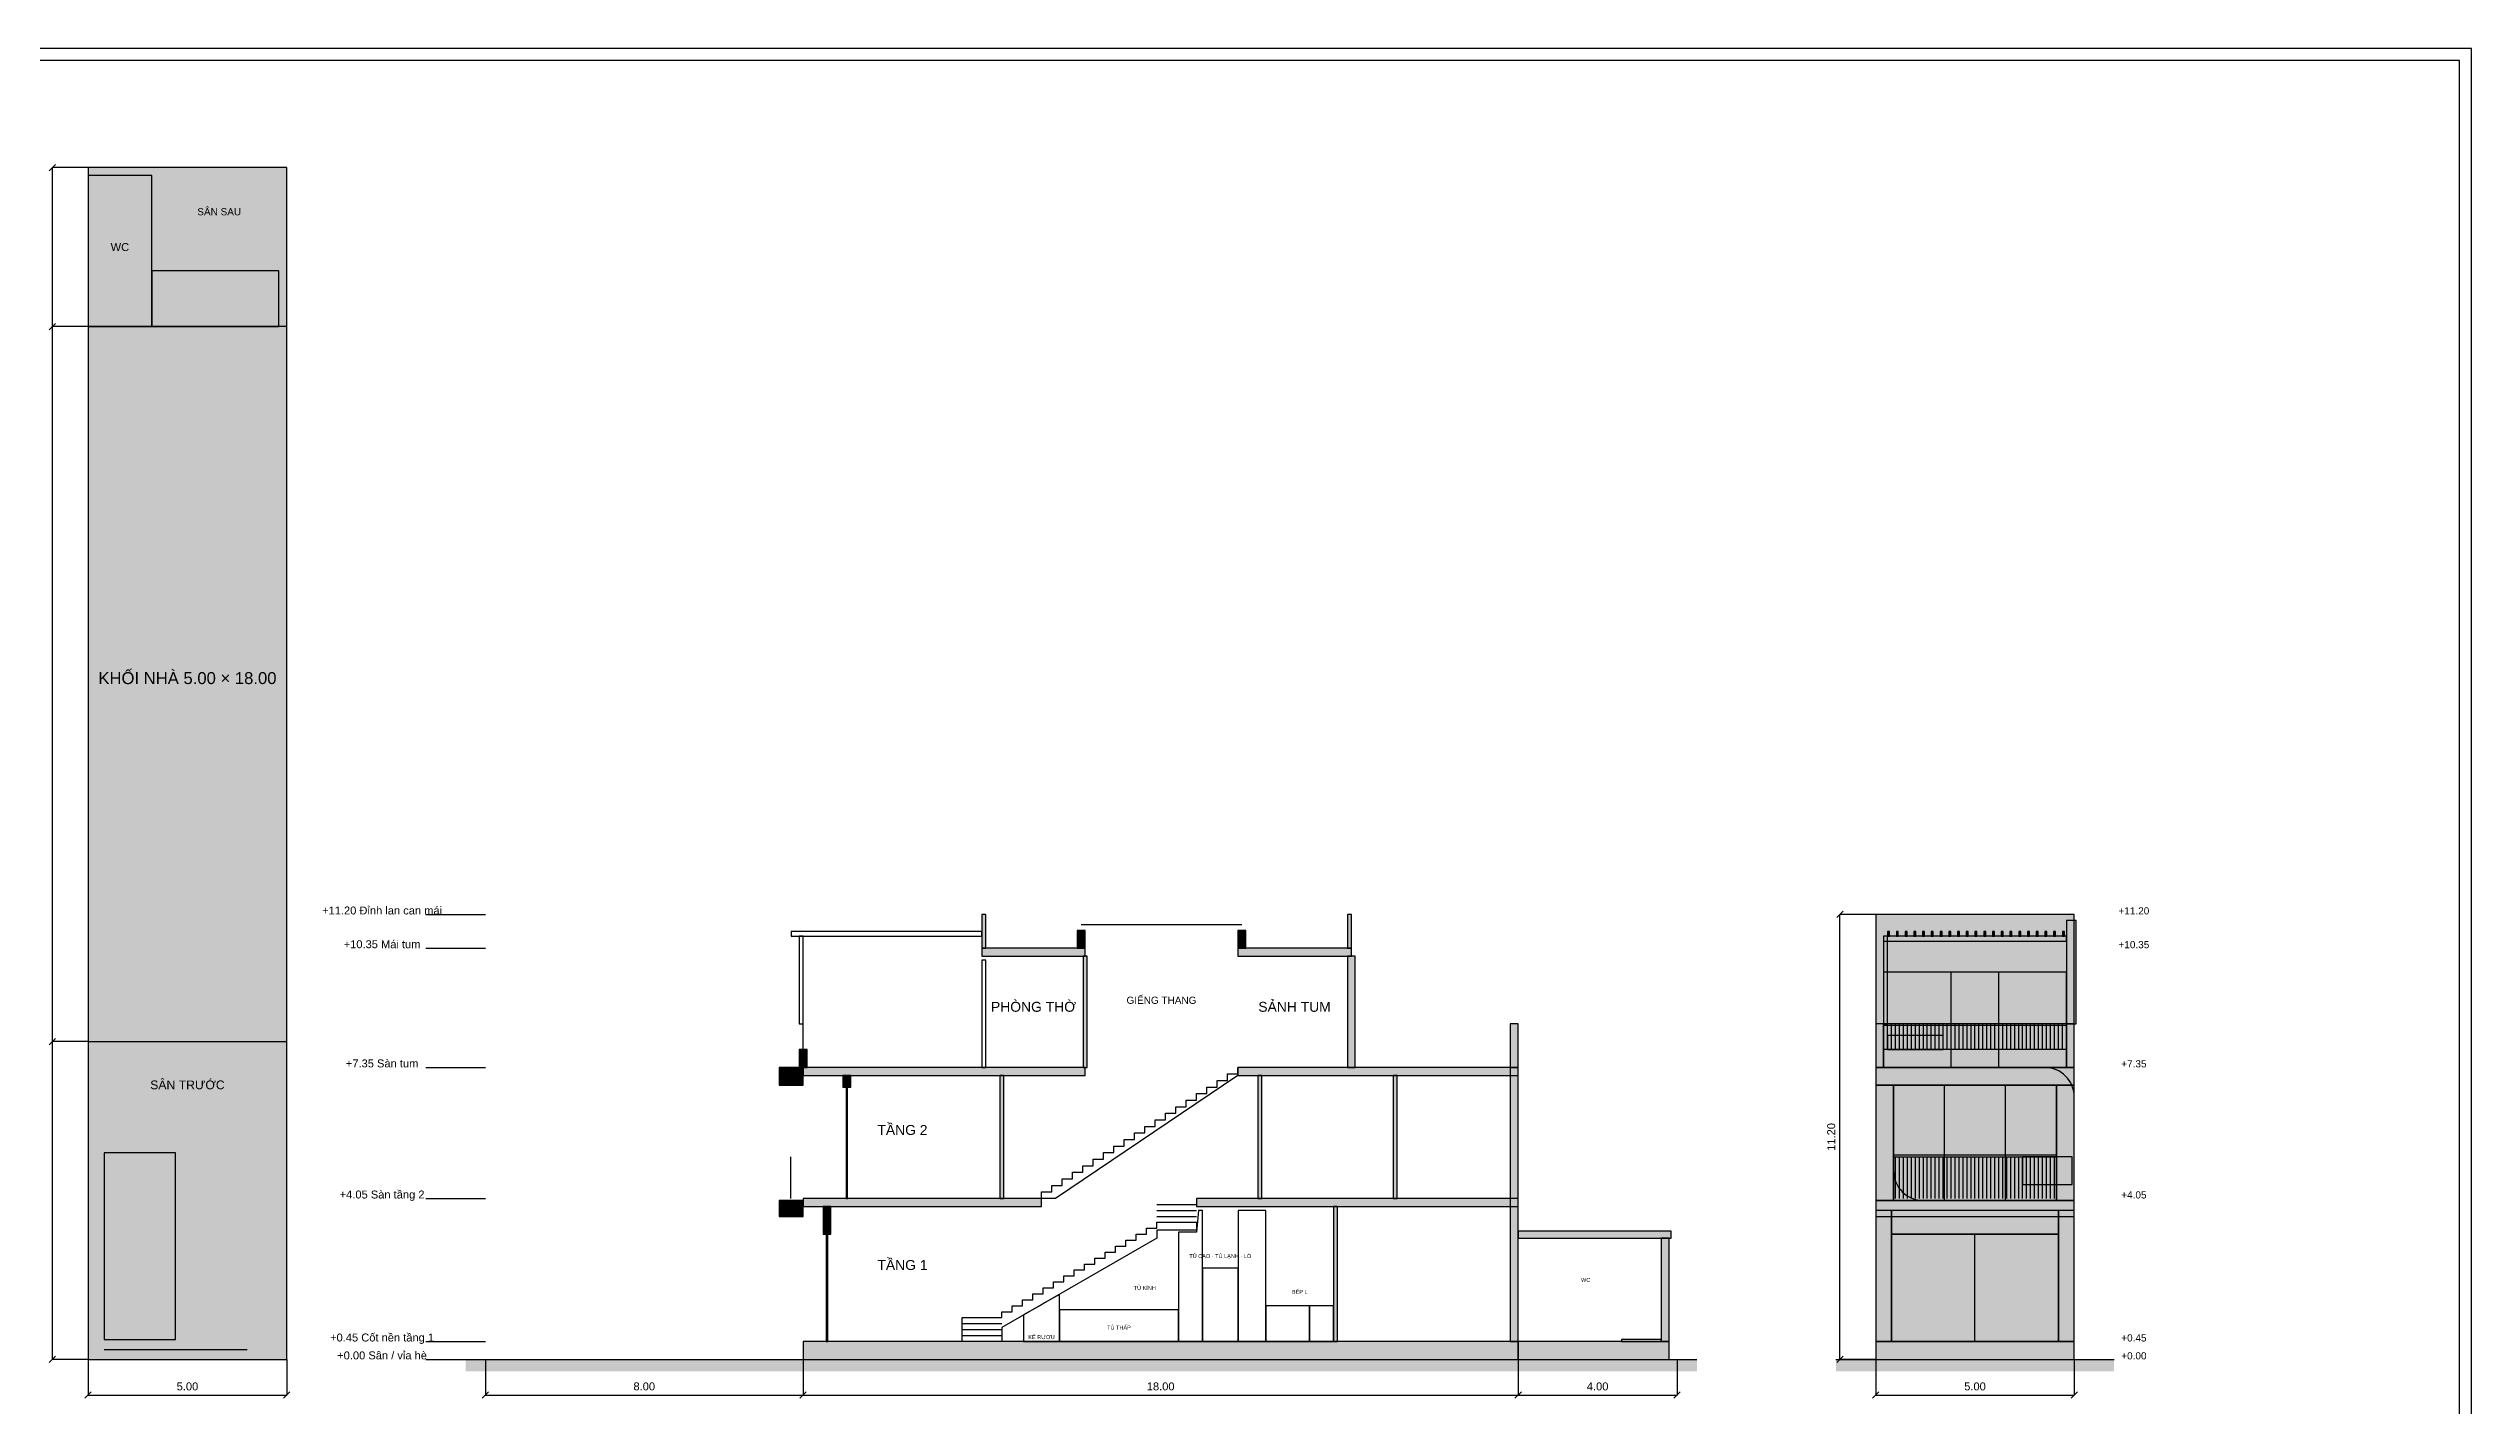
# Model space of a CAD drawing. Header units: millimetres. Extents: x -6000 to 90000, y -33000 to 33000.
# Drawn here: x 29001 to 90000, y -1162 to 33000 of the extents above; entities that cross this region are included whole.
import ezdxf
from ezdxf.enums import TextEntityAlignment as Align

# ---------------------------------------------------------------- set-up
doc = ezdxf.new("R2010")
doc.units = ezdxf.units.MM
for name, color, linetype in [('AXIS', 8, 'CONTINUOUS'), ('DIM', 3, 'CONTINUOUS'), ('FILL', 254, 'CONTINUOUS'), ('FRAME', 7, 'CONTINUOUS'), ('FURN', 8, 'CONTINUOUS'), ('GLASS', 5, 'CONTINUOUS'), ('SITE', 30, 'CONTINUOUS'), ('TEXT', 7, 'CONTINUOUS'), ('WALL', 7, 'CONTINUOUS')]:
    doc.layers.add(name, color=color, linetype=linetype)
doc.styles.get("Standard").update_dxf_attribs({"font": 'arial.ttf'})

msp = doc.modelspace()

# ---------------------------------------------------------------- linework, layer by layer
at = {"layer": 'AXIS'}
for p, q in [((34800, 27400), (31600, 27400)), ((31600, 27400), (31600, 26000)), ((34800, 26000), (34800, 27400)), ((31600, 26000), (34800, 26000)), ((38500, 11200), (40000, 11200)), ((38500, 10350), (40000, 10350)), ((38500, 7350), (40000, 7350)), ((38500, 4050), (40000, 4050)), ((56900, 3900), (57900, 3900)), ((56900, 3750), (57900, 3750)), ((56900, 3600), (57900, 3600)), ((52000, 900), (53000, 900)), ((52000, 750), (53000, 750)), ((38500, 450), (40000, 450)), ((38500, 0), (40000, 0)), ((52000, 600), (53000, 600))]:
    msp.add_line(p, q, dxfattribs=at)
at = {"layer": 'DIM'}
for p, q in [((29020, 29920), (29180, 30080)), ((29100, 26000), (29100, 30000)), ((30000, 30000), (29100, 30000)), ((29020, 25920), (29180, 26080)), ((29020, 25920), (29180, 26080)), ((29100, 8000), (29100, 26000)), ((30000, 26000), (29100, 26000)), ((30000, 26000), (29100, 26000)), ((74020, 11120), (74180, 11280)), ((74100, 0), (74100, 11200)), ((75000, 11200), (74100, 11200)), ((29020, 7920), (29180, 8080)), ((29020, 7920), (29180, 8080)), ((29100, 0), (29100, 8000)), ((30000, 8000), (29100, 8000)), ((30000, 8000), (29100, 8000)), ((29020, -80), (29180, 80)), ((30000, 0), (29100, 0)), ((30000, 0), (30000, -900)), ((35000, 0), (35000, -900)), ((40000, 0), (40000, -900)), ((48000, 0), (48000, -900)), ((48000, 0), (48000, -900)), ((66000, 0), (66000, -900)), ((66000, 0), (66000, -900)), ((70000, 0), (70000, -900)), ((74020, -80), (74180, 80)), ((75000, 0), (74100, 0)), ((75000, 0), (75000, -900)), ((80000, 0), (80000, -900)), ((29920, -980), (30080, -820)), ((30000, -900), (35000, -900)), ((34920, -980), (35080, -820)), ((39920, -980), (40080, -820)), ((40000, -900), (48000, -900)), ((47920, -980), (48080, -820)), ((47920, -980), (48080, -820)), ((48000, -900), (66000, -900)), ((65920, -980), (66080, -820)), ((65920, -980), (66080, -820)), ((66000, -900), (70000, -900)), ((69920, -980), (70080, -820)), ((74920, -980), (75080, -820)), ((75000, -900), (80000, -900)), ((79920, -980), (80080, -820))]:
    msp.add_line(p, q, dxfattribs=at)
at = {"layer": 'FILL', "color": 91}
for points in [[(30000, 26000), (35000, 26000), (30000, 30000), (35000, 30000)], [(30000, 0), (35000, 0), (30000, 8000), (35000, 8000)]]:
    msp.add_solid(points, dxfattribs=at)
at = {"layer": 'FILL', "color": 131}
msp.add_solid([(30000, 26000), (31600, 26000), (30000, 29800), (31600, 29800)], dxfattribs=at)
at = {"layer": 'FILL', "color": 254}
for points in [[(30000, 8000), (35000, 8000), (30000, 26000), (35000, 26000)], [(75000, 7350), (80000, 7350), (75000, 11200), (80000, 11200)], [(75000, 7350), (75200, 7350), (75000, 8450), (75200, 8450)], [(79800, 7350), (80000, 7350), (79800, 8450), (80000, 8450)], [(75000, 6900), (80000, 6900), (75000, 7350), (80000, 7350)], [(75200, 7350), (79800, 7350), (75200, 7800), (79800, 7800)], [(75000, 4000), (75450, 4000), (75000, 6900), (75450, 6900)], [(79550, 4000), (80000, 4000), (79550, 6900), (80000, 6900)], [(75000, 3600), (80000, 3600), (75000, 4000), (80000, 4000)], [(75000, 450), (75400, 450), (75000, 3750), (75400, 3750)], [(79600, 450), (80000, 450), (79600, 3750), (80000, 3750)]]:
    msp.add_solid(points, dxfattribs=at)
at = {"layer": 'FILL', "color": 250}
for points in [[(52500, 10350), (52600, 10350), (52500, 11200), (52600, 11200)], [(61700, 10350), (61800, 10350), (61700, 11200), (61800, 11200)], [(54900, 10350), (55100, 10350), (54900, 10800), (55100, 10800)], [(58940, 10350), (59140, 10350), (58940, 10800), (59140, 10800)], [(75200, 8450), (75300, 8450), (75200, 10650), (75300, 10650)], [(75200, 10530), (79800, 10530), (75200, 10650), (79800, 10650)], [(75300, 10650), (75350, 10650), (75300, 10770), (75350, 10770)], [(75520, 10650), (75570, 10650), (75520, 10770), (75570, 10770)], [(75740, 10650), (75790, 10650), (75740, 10770), (75790, 10770)], [(75960, 10650), (76010, 10650), (75960, 10770), (76010, 10770)], [(76180, 10650), (76230, 10650), (76180, 10770), (76230, 10770)], [(76400, 10650), (76450, 10650), (76400, 10770), (76450, 10770)], [(76620, 10650), (76670, 10650), (76620, 10770), (76670, 10770)], [(76840, 10650), (76890, 10650), (76840, 10770), (76890, 10770)], [(77060, 10650), (77110, 10650), (77060, 10770), (77110, 10770)], [(77280, 10650), (77330, 10650), (77280, 10770), (77330, 10770)], [(77500, 10650), (77550, 10650), (77500, 10770), (77550, 10770)], [(77720, 10650), (77770, 10650), (77720, 10770), (77770, 10770)], [(77940, 10650), (77990, 10650), (77940, 10770), (77990, 10770)], [(78160, 10650), (78210, 10650), (78160, 10770), (78210, 10770)], [(78380, 10650), (78430, 10650), (78380, 10770), (78430, 10770)], [(78600, 10650), (78650, 10650), (78600, 10770), (78650, 10770)], [(78820, 10650), (78870, 10650), (78820, 10770), (78870, 10770)], [(79040, 10650), (79090, 10650), (79040, 10770), (79090, 10770)], [(79260, 10650), (79310, 10650), (79260, 10770), (79310, 10770)], [(79480, 10650), (79530, 10650), (79480, 10770), (79530, 10770)], [(79700, 10650), (79750, 10650), (79700, 10770), (79750, 10770)], [(52500, 10150), (55100, 10150), (52500, 10350), (55100, 10350)], [(55050, 7350), (55150, 7350), (55050, 10150), (55150, 10150)], [(58940, 10150), (61800, 10150), (58940, 10350), (61800, 10350)], [(61700, 7350), (61900, 7350), (61700, 10150), (61900, 10150)], [(65800, 7350), (66000, 7350), (65800, 8450), (66000, 8450)], [(47400, 6900), (48000, 6900), (47400, 7350), (48000, 7350)], [(47900, 7350), (48100, 7350), (47900, 7800), (48100, 7800)], [(48000, 7150), (55100, 7150), (48000, 7350), (55100, 7350)], [(58940, 7150), (66000, 7150), (58940, 7350), (66000, 7350)], [(65800, 450), (66000, 450), (65800, 7350), (66000, 7350)], [(49000, 6850), (49200, 6850), (49000, 7150), (49200, 7150)], [(52950, 4050), (53050, 4050), (52950, 7150), (53050, 7150)], [(59450, 4050), (59550, 4050), (59450, 7150), (59550, 7150)], [(62850, 4050), (62950, 4050), (62850, 7150), (62950, 7150)], [(47400, 3600), (48000, 3600), (47400, 4000), (48000, 4000)], [(48000, 3850), (54000, 3850), (48000, 4050), (54000, 4050)], [(48500, 3150), (48700, 3150), (48500, 3850), (48700, 3850)], [(57900, 3850), (66000, 3850), (57900, 4050), (66000, 4050)], [(61350, 450), (61450, 450), (61350, 3850), (61450, 3850)], [(66000, 3050), (69850, 3050), (66000, 3230), (69850, 3230)], [(69600, 450), (69800, 450), (69600, 3050), (69800, 3050)], [(48000, 0), (66000, 0), (48000, 450), (66000, 450)], [(66000, 0), (69800, 0), (66000, 450), (69800, 450)]]:
    msp.add_solid(points, dxfattribs=at)
at = {"layer": 'FILL', "color": 42}
for points in [[(79800, 8450), (80050, 8450), (79800, 11050), (80050, 11050)], [(75300, 7800), (76700, 7800), (75300, 8150), (76700, 8150)], [(78700, 4400), (79950, 4400), (78700, 5100), (79950, 5100)], [(75400, 3150), (79600, 3150), (75400, 3750), (79600, 3750)]]:
    msp.add_solid(points, dxfattribs=at)
at = {"layer": 'FILL', "color": 151}
for points in [[(75200, 7350), (79800, 7350), (75200, 9750), (79800, 9750)], [(75450, 4000), (79550, 4000), (75450, 6900), (79550, 6900)], [(75400, 450), (79600, 450), (75400, 3150), (79600, 3150)]]:
    msp.add_solid(points, dxfattribs=at)
at = {"layer": 'FILL', "color": 9}
msp.add_solid([(30400, 500), (32200, 500), (30400, 5200), (32200, 5200)], dxfattribs=at)
at = {"layer": 'FILL', "color": 33}
for points in [[(39500, -300), (70500, -300), (39500, 0), (70500, 0)], [(74000, -300), (81000, -300), (74000, 0), (81000, 0)]]:
    msp.add_solid(points, dxfattribs=at)
at = {"layer": 'FILL', "color": 8}
msp.add_solid([(75000, 0), (80000, 0), (75000, 450), (80000, 450)], dxfattribs=at)
at = {"layer": 'FRAME'}
for p, q in [((90000, 33000), (-6000, 33000)), ((90000, -33000), (90000, 33000)), ((89700, 32700), (-5700, 32700)), ((89700, -32700), (89700, 32700))]:
    msp.add_line(p, q, dxfattribs=at)
at = {"layer": 'FURN'}
for p, q in [((52500, 10770), (47700, 10770)), ((47700, 10770), (47700, 10650)), ((47700, 10650), (52500, 10650)), ((48000, 10650), (47900, 10650)), ((47900, 10650), (47900, 8450)), ((48000, 8450), (48000, 10650)), ((52500, 10650), (52500, 10770)), ((75300, 10650), (75200, 10650)), ((75200, 10650), (75200, 8450)), ((79800, 10650), (75200, 10650)), ((75200, 10650), (75200, 10530)), ((75200, 10530), (79800, 10530)), ((75350, 10770), (75300, 10770)), ((75300, 10770), (75300, 10650)), ((75300, 8450), (75300, 10650)), ((75300, 10650), (75350, 10650)), ((75350, 10650), (75350, 10770)), ((75570, 10770), (75520, 10770)), ((75520, 10770), (75520, 10650)), ((75520, 10650), (75570, 10650)), ((75570, 10650), (75570, 10770)), ((75790, 10770), (75740, 10770)), ((75740, 10770), (75740, 10650)), ((75740, 10650), (75790, 10650)), ((75790, 10650), (75790, 10770)), ((76010, 10770), (75960, 10770)), ((75960, 10770), (75960, 10650)), ((75960, 10650), (76010, 10650)), ((76010, 10650), (76010, 10770)), ((76230, 10770), (76180, 10770)), ((76180, 10770), (76180, 10650)), ((76180, 10650), (76230, 10650)), ((76230, 10650), (76230, 10770)), ((76450, 10770), (76400, 10770)), ((76400, 10770), (76400, 10650)), ((76400, 10650), (76450, 10650)), ((76450, 10650), (76450, 10770)), ((76670, 10770), (76620, 10770)), ((76620, 10770), (76620, 10650)), ((76620, 10650), (76670, 10650)), ((76670, 10650), (76670, 10770)), ((76890, 10770), (76840, 10770)), ((76840, 10770), (76840, 10650)), ((76840, 10650), (76890, 10650)), ((76890, 10650), (76890, 10770)), ((77110, 10770), (77060, 10770)), ((77060, 10770), (77060, 10650)), ((77060, 10650), (77110, 10650)), ((77110, 10650), (77110, 10770)), ((77330, 10770), (77280, 10770)), ((77280, 10770), (77280, 10650)), ((77280, 10650), (77330, 10650)), ((77330, 10650), (77330, 10770)), ((77550, 10770), (77500, 10770)), ((77500, 10770), (77500, 10650)), ((77500, 10650), (77550, 10650)), ((77550, 10650), (77550, 10770)), ((77770, 10770), (77720, 10770)), ((77720, 10770), (77720, 10650)), ((77720, 10650), (77770, 10650)), ((77770, 10650), (77770, 10770)), ((77990, 10770), (77940, 10770)), ((77940, 10770), (77940, 10650)), ((77940, 10650), (77990, 10650)), ((77990, 10650), (77990, 10770)), ((78210, 10770), (78160, 10770)), ((78160, 10770), (78160, 10650)), ((78160, 10650), (78210, 10650)), ((78210, 10650), (78210, 10770)), ((78430, 10770), (78380, 10770)), ((78380, 10770), (78380, 10650)), ((78380, 10650), (78430, 10650)), ((78430, 10650), (78430, 10770)), ((78650, 10770), (78600, 10770)), ((78600, 10770), (78600, 10650)), ((78600, 10650), (78650, 10650)), ((78650, 10650), (78650, 10770)), ((78870, 10770), (78820, 10770)), ((78820, 10770), (78820, 10650)), ((78820, 10650), (78870, 10650)), ((78870, 10650), (78870, 10770)), ((79090, 10770), (79040, 10770)), ((79040, 10770), (79040, 10650)), ((79040, 10650), (79090, 10650)), ((79090, 10650), (79090, 10770)), ((79310, 10770), (79260, 10770)), ((79260, 10770), (79260, 10650)), ((79260, 10650), (79310, 10650)), ((79310, 10650), (79310, 10770)), ((79530, 10770), (79480, 10770)), ((79480, 10770), (79480, 10650)), ((79480, 10650), (79530, 10650)), ((79530, 10650), (79530, 10770)), ((79750, 10770), (79700, 10770)), ((79700, 10770), (79700, 10650)), ((79700, 10650), (79750, 10650)), ((79750, 10650), (79750, 10770)), ((79800, 10530), (79800, 10650)), ((47900, 8450), (48000, 8450)), ((79800, 8450), (75200, 8450)), ((75200, 8450), (75200, 8410)), ((75200, 8450), (75300, 8450)), ((75200, 8410), (79800, 8410)), ((75300, 7800), (75300, 8430)), ((76700, 8150), (75300, 8150)), ((75300, 8150), (75300, 7800)), ((75400, 7800), (75400, 8430)), ((75500, 7800), (75500, 8430)), ((75600, 7800), (75600, 8430)), ((75700, 7800), (75700, 8430)), ((75800, 7800), (75800, 8430)), ((75900, 7800), (75900, 8430)), ((76000, 7800), (76000, 8430)), ((76100, 7800), (76100, 8430)), ((76200, 7800), (76200, 8430)), ((76300, 7800), (76300, 8430)), ((76400, 7800), (76400, 8430)), ((76500, 7800), (76500, 8430)), ((76600, 7800), (76600, 8430)), ((76700, 7800), (76700, 8430)), ((76700, 7800), (76700, 8150)), ((76800, 7800), (76800, 8430)), ((76900, 7800), (76900, 8430)), ((77000, 7800), (77000, 8430)), ((77100, 7800), (77100, 8430)), ((77200, 7800), (77200, 8430)), ((77300, 7800), (77300, 8430)), ((77400, 7800), (77400, 8430)), ((77500, 7800), (77500, 8430)), ((77600, 7800), (77600, 8430)), ((77700, 7800), (77700, 8430)), ((77800, 7800), (77800, 8430)), ((77900, 7800), (77900, 8430)), ((78000, 7800), (78000, 8430)), ((78100, 7800), (78100, 8430)), ((78200, 7800), (78200, 8430)), ((78300, 7800), (78300, 8430)), ((78400, 7800), (78400, 8430)), ((78500, 7800), (78500, 8430)), ((78600, 7800), (78600, 8430)), ((78700, 7800), (78700, 8430)), ((78800, 7800), (78800, 8430)), ((78900, 7800), (78900, 8430)), ((79000, 7800), (79000, 8430)), ((79100, 7800), (79100, 8430)), ((79200, 7800), (79200, 8430)), ((79300, 7800), (79300, 8430)), ((79400, 7800), (79400, 8430)), ((79500, 7800), (79500, 8430)), ((79600, 7800), (79600, 8430)), ((79700, 7800), (79700, 8430)), ((79800, 8410), (79800, 8450)), ((58940, 7185), (58940, 7350)), ((58940, 7350), (58940, 7150)), ((75300, 7800), (76700, 7800)), ((58940, 7150), (54350, 4050)), ((58160, 6690), (58160, 6855)), ((58160, 6855), (58420, 6855)), ((58420, 6855), (58420, 7020)), ((58420, 7020), (58680, 7020)), ((58680, 7020), (58680, 7185)), ((58680, 7185), (58940, 7185)), ((57120, 6030), (57120, 6195)), ((57120, 6195), (57380, 6195)), ((57380, 6195), (57380, 6360)), ((57380, 6360), (57640, 6360)), ((57640, 6360), (57640, 6525)), ((57640, 6525), (57900, 6525)), ((57900, 6525), (57900, 6690)), ((57900, 6690), (58160, 6690)), ((56080, 5370), (56080, 5535)), ((56080, 5535), (56340, 5535)), ((56340, 5535), (56340, 5700)), ((56340, 5700), (56600, 5700)), ((56600, 5700), (56600, 5865)), ((56600, 5865), (56860, 5865)), ((56860, 5865), (56860, 6030)), ((56860, 6030), (57120, 6030)), ((32200, 5200), (30400, 5200)), ((30400, 5200), (30400, 500)), ((32200, 500), (32200, 5200)), ((55300, 4875), (55300, 5040)), ((55300, 5040), (55560, 5040)), ((55560, 5040), (55560, 5205)), ((55560, 5205), (55820, 5205)), ((55820, 5205), (55820, 5370)), ((55820, 5370), (56080, 5370)), ((79550, 5140), (75450, 5140)), ((75450, 5140), (75450, 5100)), ((75450, 5100), (79550, 5100)), ((75500, 4050), (75500, 5100)), ((75600, 4050), (75600, 5100)), ((75700, 4050), (75700, 5100)), ((75800, 4050), (75800, 5100)), ((75900, 4050), (75900, 5100)), ((76000, 4050), (76000, 5100)), ((76100, 4050), (76100, 5100)), ((76200, 4050), (76200, 5100)), ((76300, 4050), (76300, 5100)), ((76400, 4050), (76400, 5100)), ((76500, 4050), (76500, 5100)), ((76600, 4050), (76600, 5100)), ((76700, 4050), (76700, 5100)), ((76800, 4050), (76800, 5100)), ((76900, 4050), (76900, 5100)), ((77000, 4050), (77000, 5100)), ((77100, 4050), (77100, 5100)), ((77200, 4050), (77200, 5100)), ((77300, 4050), (77300, 5100)), ((77400, 4050), (77400, 5100)), ((77500, 4050), (77500, 5100)), ((77600, 4050), (77600, 5100)), ((77700, 4050), (77700, 5100)), ((77800, 4050), (77800, 5100)), ((77900, 4050), (77900, 5100)), ((78000, 4050), (78000, 5100)), ((78100, 4050), (78100, 5100)), ((78200, 4050), (78200, 5100)), ((78300, 4050), (78300, 5100)), ((78400, 4050), (78400, 5100)), ((78500, 4050), (78500, 5100)), ((78600, 4050), (78600, 5100)), ((78700, 4050), (78700, 5100)), ((79950, 5100), (78700, 5100)), ((78700, 5100), (78700, 4400)), ((78800, 4050), (78800, 5100)), ((78900, 4050), (78900, 5100)), ((79000, 4050), (79000, 5100)), ((79100, 4050), (79100, 5100)), ((79200, 4050), (79200, 5100)), ((79300, 4050), (79300, 5100)), ((79400, 4050), (79400, 5100)), ((79500, 4050), (79500, 5100)), ((79550, 5100), (79550, 5140)), ((79950, 4400), (79950, 5100)), ((54260, 4215), (54260, 4380)), ((54260, 4380), (54520, 4380)), ((54520, 4380), (54520, 4545)), ((54520, 4545), (54780, 4545)), ((54780, 4545), (54780, 4710)), ((54780, 4710), (55040, 4710)), ((55040, 4710), (55040, 4875)), ((55040, 4875), (55300, 4875)), ((78700, 4400), (79950, 4400)), ((54000, 4050), (54000, 4215)), ((54000, 4215), (54260, 4215)), ((54350, 4050), (54000, 4050)), ((57950, 3750), (57900, 3200)), ((58000, 3750), (57950, 3750)), ((58050, 3750), (58000, 3750)), ((58050, 450), (58050, 3750)), ((59008, 3750), (58950, 3750)), ((58950, 3750), (58950, 450)), ((59067, 3750), (59008, 3750)), ((59125, 3750), (59067, 3750)), ((59183, 3750), (59125, 3750)), ((59242, 3750), (59183, 3750)), ((59300, 3750), (59242, 3750)), ((59358, 3750), (59300, 3750)), ((59417, 3750), (59358, 3750)), ((59475, 3750), (59417, 3750)), ((59533, 3750), (59475, 3750)), ((59592, 3750), (59533, 3750)), ((59650, 3750), (59592, 3750)), ((59650, 450), (59650, 3750)), ((56900, 3050), (53000, 800)), ((56380, 3000), (56380, 3150)), ((56380, 3150), (56640, 3150)), ((56640, 3150), (56640, 3300)), ((56640, 3300), (56900, 3300)), ((56900, 3300), (56900, 3450)), ((56900, 3450), (57900, 3450)), ((57900, 3250), (56900, 3250)), ((56900, 3250), (56900, 3050)), ((57500, 3200), (57450, 3200)), ((57450, 3200), (57450, 450)), ((57550, 3200), (57500, 3200)), ((57600, 3200), (57550, 3200)), ((57650, 3200), (57600, 3200)), ((57700, 3200), (57650, 3200)), ((57750, 3200), (57700, 3200)), ((57800, 3200), (57750, 3200)), ((57850, 3200), (57800, 3200)), ((57900, 3200), (57850, 3200)), ((57900, 3450), (57900, 3250)), ((55340, 2400), (55340, 2550)), ((55340, 2550), (55600, 2550)), ((55600, 2550), (55600, 2700)), ((55600, 2700), (55860, 2700)), ((55860, 2700), (55860, 2850)), ((55860, 2850), (56120, 2850)), ((56120, 2850), (56120, 3000)), ((56120, 3000), (56380, 3000)), ((54300, 1800), (54300, 1950)), ((54300, 1950), (54560, 1950)), ((54560, 1950), (54560, 2100)), ((54560, 2100), (54820, 2100)), ((54820, 2100), (54820, 2250)), ((54820, 2250), (55080, 2250)), ((55080, 2250), (55080, 2400)), ((55080, 2400), (55340, 2400)), ((58125, 2300), (58050, 2300)), ((58050, 2300), (58050, 450)), ((58200, 2300), (58125, 2300)), ((58275, 2300), (58200, 2300)), ((58350, 2300), (58275, 2300)), ((58425, 2300), (58350, 2300)), ((58500, 2300), (58425, 2300)), ((58575, 2300), (58500, 2300)), ((58650, 2300), (58575, 2300)), ((58725, 2300), (58650, 2300)), ((58800, 2300), (58725, 2300)), ((58875, 2300), (58800, 2300)), ((58950, 2300), (58875, 2300)), ((58950, 450), (58950, 2300)), ((53260, 1200), (53260, 1350)), ((53260, 1350), (53520, 1350)), ((53520, 1350), (53520, 1500)), ((53520, 1500), (53780, 1500)), ((53775, 1247), (53700, 1204)), ((53850, 1290), (53775, 1247)), ((53780, 1500), (53780, 1650)), ((53780, 1650), (54040, 1650)), ((53925, 1334), (53850, 1290)), ((54000, 1377), (53925, 1334)), ((54075, 1420), (54000, 1377)), ((54040, 1650), (54040, 1800)), ((54040, 1800), (54300, 1800)), ((54150, 1463), (54075, 1420)), ((54225, 1507), (54150, 1463)), ((54300, 1550), (54225, 1507)), ((54375, 1593), (54300, 1550)), ((54450, 1637), (54375, 1593)), ((54450, 450), (54450, 1637)), ((54700, 1250), (54450, 1250)), ((54450, 1250), (54450, 450)), ((54950, 1250), (54700, 1250)), ((55200, 1250), (54950, 1250)), ((55450, 1250), (55200, 1250)), ((55700, 1250), (55450, 1250)), ((55950, 1250), (55700, 1250)), ((56200, 1250), (55950, 1250)), ((56450, 1250), (56200, 1250)), ((56700, 1250), (56450, 1250)), ((56950, 1250), (56700, 1250)), ((57200, 1250), (56950, 1250)), ((57450, 1250), (57200, 1250)), ((57450, 450), (57450, 1250)), ((59742, 1350), (59650, 1350)), ((59650, 1350), (59650, 450)), ((59833, 1350), (59742, 1350)), ((59925, 1350), (59833, 1350)), ((60017, 1350), (59925, 1350)), ((60108, 1350), (60017, 1350)), ((60200, 1350), (60108, 1350)), ((60292, 1350), (60200, 1350)), ((60383, 1350), (60292, 1350)), ((60475, 1350), (60383, 1350)), ((60567, 1350), (60475, 1350)), ((60658, 1350), (60567, 1350)), ((60750, 1350), (60658, 1350)), ((60750, 450), (60750, 1350)), ((60800, 1350), (60750, 1350)), ((60750, 1350), (60750, 450)), ((60850, 1350), (60800, 1350)), ((60900, 1350), (60850, 1350)), ((60950, 1350), (60900, 1350)), ((61000, 1350), (60950, 1350)), ((61050, 1350), (61000, 1350)), ((61100, 1350), (61050, 1350)), ((61150, 1350), (61100, 1350)), ((61200, 1350), (61150, 1350)), ((61250, 1350), (61200, 1350)), ((61300, 1350), (61250, 1350)), ((61350, 1350), (61300, 1350)), ((61350, 450), (61350, 1350)), ((52000, 450), (52000, 1050)), ((52000, 1050), (53000, 1050)), ((53000, 1050), (53000, 1200)), ((53000, 1200), (53260, 1200)), ((53000, 800), (53000, 450)), ((53625, 1161), (53550, 1117)), ((53550, 1117), (53550, 450)), ((53700, 1204), (53625, 1161)), ((30400, 500), (32200, 500)), ((53000, 450), (52000, 450)), ((53550, 450), (54450, 450)), ((54450, 450), (57450, 450)), ((57450, 450), (58050, 450)), ((58050, 450), (58950, 450)), ((58950, 450), (59650, 450)), ((59650, 450), (60750, 450)), ((60750, 450), (61350, 450)), ((68683, 500), (68600, 500)), ((68600, 500), (68600, 450)), ((68600, 450), (69600, 450)), ((68767, 500), (68683, 500)), ((68850, 500), (68767, 500)), ((68933, 500), (68850, 500)), ((69017, 500), (68933, 500)), ((69100, 500), (69017, 500)), ((69183, 500), (69100, 500)), ((69267, 500), (69183, 500)), ((69350, 500), (69267, 500)), ((69433, 500), (69350, 500)), ((69517, 500), (69433, 500)), ((69600, 500), (69517, 500)), ((69600, 450), (69600, 500))]:
    msp.add_line(p, q, dxfattribs=at)
at = {"layer": 'GLASS'}
for p, q in [((55000, 10950), (59040, 10950)), ((52600, 10050), (52500, 10050)), ((52500, 10050), (52500, 7350)), ((52600, 7350), (52600, 10050)), ((79800, 9750), (75200, 9750)), ((75200, 9750), (75200, 7350)), ((76900, 7350), (76900, 9750)), ((78100, 7350), (78100, 9750)), ((79800, 7350), (79800, 9750)), ((48000, 7800), (48000, 8450)), ((52500, 7350), (52600, 7350)), ((75200, 7350), (79800, 7350)), ((49120, 6850), (49080, 6850)), ((49080, 6850), (49080, 4050)), ((49120, 4050), (49120, 6850)), ((79550, 6900), (75450, 6900)), ((75450, 6900), (75450, 4000)), ((76730, 4000), (76730, 6900)), ((78270, 4000), (78270, 6900)), ((79550, 4000), (79550, 6900)), ((47690, 4050), (47690, 5100)), ((49080, 4050), (49120, 4050)), ((75450, 4000), (79550, 4000)), ((48620, 3150), (48580, 3150)), ((48580, 3150), (48580, 450)), ((48620, 450), (48620, 3150)), ((79600, 3150), (75400, 3150)), ((75400, 3150), (75400, 450)), ((77500, 450), (77500, 3150)), ((79600, 450), (79600, 3150)), ((48580, 450), (48620, 450)), ((75400, 450), (79600, 450))]:
    msp.add_line(p, q, dxfattribs=at)
at = {"layer": 'SITE'}
for p, q in [((35000, 30000), (30000, 30000)), ((30000, 30000), (30000, 0)), ((35000, 0), (35000, 30000)), ((30000, 0), (35000, 0)), ((30400, 250), (34000, 250)), ((39500, 0), (70500, 0)), ((74000, 0), (81000, 0))]:
    msp.add_line(p, q, dxfattribs=at)
at = {"layer": 'WALL'}
for p, q in [((31600, 29800), (30000, 29800)), ((30000, 29800), (30000, 26000)), ((31600, 26000), (31600, 29800)), ((35000, 26000), (30000, 26000)), ((30000, 26000), (30000, 8000)), ((30000, 26000), (31600, 26000)), ((35000, 8000), (35000, 26000)), ((52600, 11200), (52500, 11200)), ((52500, 11200), (52500, 10350)), ((52600, 10350), (52600, 11200)), ((61800, 11200), (61700, 11200)), ((61700, 11200), (61700, 10350)), ((61800, 10350), (61800, 11200)), ((80000, 11200), (75000, 11200)), ((75000, 11200), (75000, 7350)), ((80050, 11050), (79800, 11050)), ((79800, 11050), (79800, 8450)), ((80000, 7350), (80000, 11200)), ((80050, 8450), (80050, 11050)), ((55100, 10800), (54900, 10800)), ((54900, 10800), (54900, 10350)), ((55100, 10350), (55100, 10800)), ((59140, 10800), (58940, 10800)), ((58940, 10800), (58940, 10350)), ((59140, 10350), (59140, 10800)), ((55100, 10350), (52500, 10350)), ((52500, 10350), (52500, 10150)), ((52500, 10350), (52600, 10350)), ((52500, 10150), (55100, 10150)), ((54900, 10350), (55100, 10350)), ((55150, 10150), (55050, 10150)), ((55050, 10150), (55050, 7350)), ((55100, 10150), (55100, 10350)), ((55150, 7350), (55150, 10150)), ((61800, 10350), (58940, 10350)), ((58940, 10350), (58940, 10150)), ((58940, 10350), (59140, 10350)), ((58940, 10150), (61800, 10150)), ((61700, 10350), (61800, 10350)), ((61900, 10150), (61700, 10150)), ((61700, 10150), (61700, 7350)), ((61800, 10150), (61800, 10350)), ((61900, 7350), (61900, 10150)), ((30000, 8000), (35000, 8000)), ((66000, 8450), (65800, 8450)), ((65800, 8450), (65800, 7350)), ((66000, 7350), (66000, 8450)), ((75200, 8450), (75000, 8450)), ((75000, 8450), (75000, 7350)), ((75200, 7350), (75200, 8450)), ((80000, 8450), (79800, 8450)), ((79800, 8450), (79800, 7350)), ((79800, 8450), (80050, 8450)), ((80000, 7350), (80000, 8450)), ((48000, 7350), (47400, 7350)), ((47400, 7350), (47400, 6900)), ((48100, 7800), (47900, 7800)), ((47900, 7800), (47900, 7350)), ((47900, 7350), (48100, 7350)), ((55100, 7350), (48000, 7350)), ((48000, 7350), (48000, 7150)), ((48000, 6900), (48000, 7350)), ((48100, 7350), (48100, 7800)), ((55050, 7350), (55150, 7350)), ((55100, 7150), (55100, 7350)), ((66000, 7350), (58940, 7350)), ((58940, 7350), (58940, 7150)), ((61700, 7350), (61900, 7350)), ((66000, 7350), (65800, 7350)), ((65800, 7350), (65800, 450)), ((65800, 7350), (66000, 7350)), ((66000, 7150), (66000, 7350)), ((66000, 450), (66000, 7350)), ((75000, 7350), (80000, 7350)), ((80000, 7350), (75000, 7350)), ((75000, 7350), (75000, 6900)), ((75000, 7350), (75200, 7350)), ((79800, 7800), (75200, 7800)), ((75200, 7800), (75200, 7350)), ((75200, 7350), (79800, 7350)), ((79800, 7350), (79800, 7800)), ((79800, 7350), (80000, 7350)), ((80000, 6900), (80000, 7350)), ((47400, 6900), (48000, 6900)), ((48000, 7150), (55100, 7150)), ((49200, 7150), (49000, 7150)), ((49000, 7150), (49000, 6850)), ((49000, 6850), (49200, 6850)), ((49200, 6850), (49200, 7150)), ((53050, 7150), (52950, 7150)), ((52950, 7150), (52950, 4050)), ((53050, 4050), (53050, 7150)), ((58940, 7150), (66000, 7150)), ((59550, 7150), (59450, 7150)), ((59450, 7150), (59450, 4050)), ((59550, 4050), (59550, 7150)), ((62950, 7150), (62850, 7150)), ((62850, 7150), (62850, 4050)), ((62950, 4050), (62950, 7150)), ((75000, 6900), (80000, 6900)), ((75450, 6900), (75000, 6900)), ((75000, 6900), (75000, 4000)), ((75450, 4000), (75450, 6900)), ((80000, 6900), (79550, 6900)), ((79550, 6900), (79550, 4000)), ((80000, 4000), (80000, 6900)), ((48000, 4000), (47400, 4000)), ((47400, 4000), (47400, 3600)), ((54000, 4050), (48000, 4050)), ((48000, 4050), (48000, 3850)), ((48000, 3600), (48000, 4000)), ((48000, 3850), (54000, 3850)), ((48700, 3850), (48500, 3850)), ((48500, 3850), (48500, 3150)), ((48700, 3150), (48700, 3850)), ((52950, 4050), (53050, 4050)), ((54000, 3850), (54000, 4050)), ((66000, 4050), (57900, 4050)), ((57900, 4050), (57900, 3850)), ((57900, 3850), (66000, 3850)), ((59450, 4050), (59550, 4050)), ((61450, 3850), (61350, 3850)), ((61350, 3850), (61350, 450)), ((61450, 450), (61450, 3850)), ((62850, 4050), (62950, 4050)), ((66000, 3850), (66000, 4050)), ((80000, 4000), (75000, 4000)), ((75000, 4000), (75000, 3600)), ((75000, 4000), (75450, 4000)), ((75400, 3750), (75000, 3750)), ((75000, 3750), (75000, 450)), ((75400, 450), (75400, 3750)), ((79600, 3750), (75400, 3750)), ((75400, 3750), (75400, 3150)), ((79550, 4000), (80000, 4000)), ((80000, 3750), (79600, 3750)), ((79600, 3750), (79600, 450)), ((79600, 3150), (79600, 3750)), ((80000, 3600), (80000, 4000)), ((80000, 450), (80000, 3750)), ((47400, 3600), (48000, 3600)), ((48500, 3150), (48700, 3150)), ((69850, 3230), (66000, 3230)), ((66000, 3230), (66000, 3050)), ((66000, 3050), (69850, 3050)), ((69800, 3050), (69600, 3050)), ((69600, 3050), (69600, 450)), ((69800, 450), (69800, 3050)), ((69850, 3050), (69850, 3230)), ((75000, 3600), (80000, 3600)), ((75400, 3150), (79600, 3150)), ((66000, 450), (48000, 450)), ((48000, 450), (48000, 0)), ((48000, 0), (66000, 0)), ((61350, 450), (61450, 450)), ((65800, 450), (66000, 450)), ((66000, 0), (66000, 450)), ((69800, 450), (66000, 450)), ((66000, 450), (66000, 0)), ((66000, 0), (69800, 0)), ((69600, 450), (69800, 450)), ((69800, 0), (69800, 450)), ((80000, 450), (75000, 450)), ((75000, 450), (75000, 0)), ((75000, 450), (75400, 450)), ((75000, 0), (80000, 0)), ((79600, 450), (80000, 450)), ((80000, 0), (80000, 450))]:
    msp.add_line(p, q, dxfattribs=at)
for centre, start, end in [((79250, 6600), 0, 90), ((76200, 4750), 180, 270)]:
    msp.add_arc(centre, 750, start, end, dxfattribs=at)

# ---------------------------------------------------------------- texts
at = {"layer": 'DIM'}
msp.add_text('11.20', height=200, rotation=90, dxfattribs=at).set_placement((73980, 5600), align=Align.CENTER)
for s, p in [('5.00', (32500, -780)), ('8.00', (44000, -780)), ('18.00', (57000, -780)), ('4.00', (68000, -780)), ('5.00', (77500, -780))]:
    msp.add_text(s, height=200, dxfattribs=at).set_placement(p, align=Align.CENTER)
at = {"layer": 'TEXT'}
for s, height, p in [('SÂN SAU', 180, (33300, 28800)), ('WC', 200, (30800, 27900)), ('KHỐI NHÀ 5.00 × 18.00', 300, (32500, 17000)), ('+11.20 Đỉnh lan can mái', 200, (37400, 11200)), ('+11.20', 180, (81500, 11200)), ('+10.35 Mái tum', 200, (37400, 10350)), ('+10.35', 180, (81500, 10350)), ('GIẾNG THANG', 180, (57020, 8950)), ('PHÒNG THỜ', 250, (53800, 8750)), ('SẢNH TUM', 250, (60370, 8750)), ('+7.35 Sàn tum', 200, (37400, 7350)), ('+7.35', 180, (81500, 7350)), ('SÂN TRƯỚC', 220, (32500, 6800)), ('TẦNG 2', 250, (50500, 5650)), ('+4.05 Sàn tầng 2', 200, (37400, 4050)), ('+4.05', 180, (81500, 4050)), ('TẦNG 1', 250, (50500, 2250)), ('TỦ CAO · TỦ LẠNH · LÒ', 100, (58500, 2550)), ('TỦ KÍNH', 100, (56600, 1750)), ('WC', 100, (67700, 1950)), ('BẾP L', 100, (60500, 1650)), ('+0.45 Cốt nền tầng 1', 200, (37400, 450)), ('KỆ RƯỢU', 100, (54000, 510)), ('TỦ THẤP', 100, (55950, 750)), ('+0.45', 180, (81500, 450)), ('+0.00 Sân / vỉa hè', 200, (37400, 0)), ('+0.00', 180, (81500, 0))]:
    msp.add_text(s, height=height, dxfattribs=at).set_placement(p, align=Align.CENTER)

doc.saveas('drawing.dxf')
